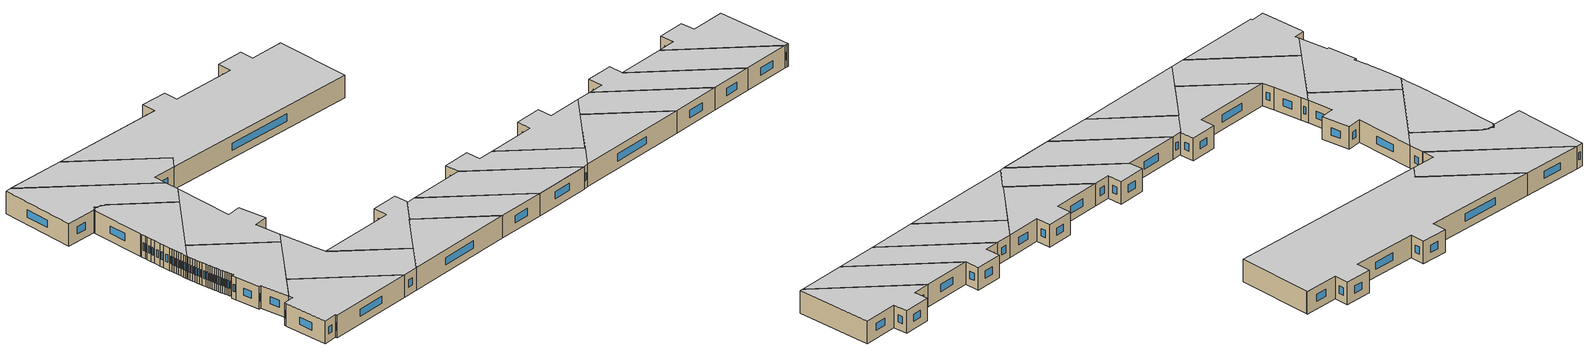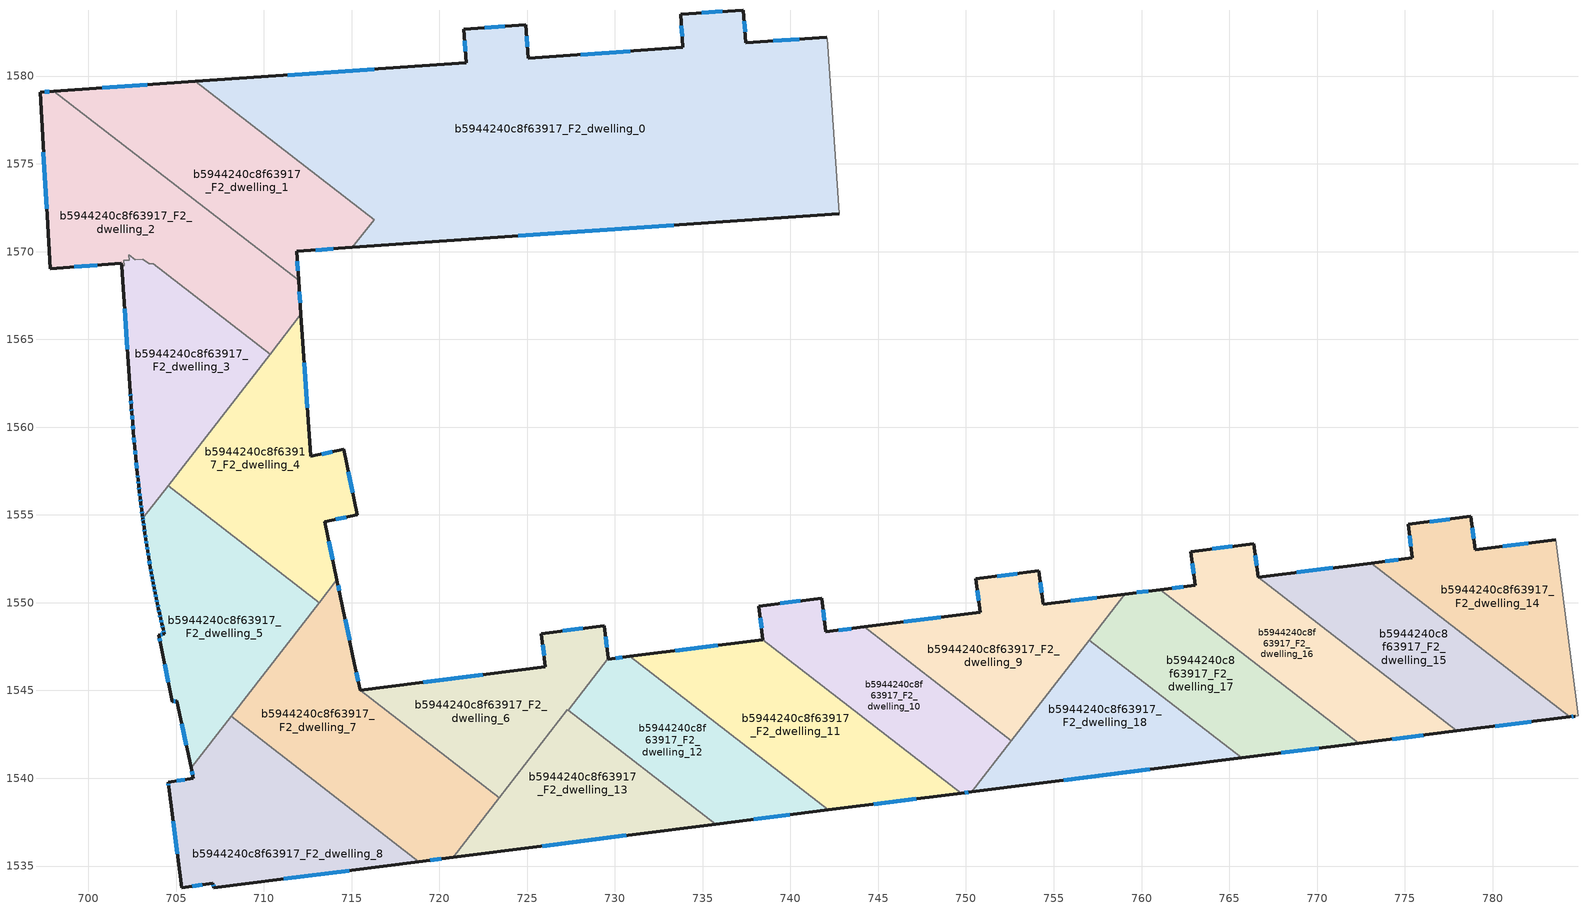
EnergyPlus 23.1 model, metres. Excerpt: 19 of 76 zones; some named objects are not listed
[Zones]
b5944240c8f63917_F2_dwelling_0
 floor to b5944240c8f63917_F1_dwelling_0 (EU_floor_Construction): 742.08,1582.21 742.08,1582.16 742.79,1572.16 715.05,1570.24 716.28,1571.83 706.11,1579.7 721.52,1580.76 721.39,1582.67 724.93,1582.92 725.07,1581.01 733.88,1581.63 733.74,1583.52 737.32,1583.76 737.46,1581.89 z6
 wall outside (EU_wall_Construction): 742.08,1582.21 737.46,1581.89 737.32,1583.76 733.74,1583.52 733.88,1581.63 725.07,1581.01 724.93,1582.92 721.39,1582.67 721.52,1580.76 706.11,1579.7 / 715.05,1570.24 742.79,1572.16 z6:9
 wall adiabatic (EU_wall_Construction): 742.79,1572.16 742.08,1582.16 742.08,1582.21 z6:9
 wall to b5944240c8f63917_F2_dwelling_1 (EU_wall_Construction): 706.11,1579.7 716.28,1571.83 715.05,1570.24 z6:9
 window (EU_Window_Construction): 730.88,1581.42 728.06,1581.22 / 733.79,1582.88 733.83,1582.28 / 736.1,1583.68 734.96,1583.61 / 737.41,1582.53 737.37,1583.13 / 740.51,1582.1 739.03,1582 / 724.49,1570.89 733.35,1571.5 / 716.28,1580.4 711.35,1580.06 / 721.43,1582.02 721.48,1581.41 / 723.72,1582.83 722.59,1582.76 / 725.02,1581.66 724.98,1582.27 z7.02:7.98
 ceiling to b5944240c8f63917_F3_dwelling_0 (EU_floor_Construction): 742.79,1572.16 742.08,1582.16 742.08,1582.21 737.46,1581.89 737.32,1583.76 733.74,1583.52 733.88,1581.63 725.07,1581.01 724.93,1582.92 721.39,1582.67 721.52,1580.76 706.11,1579.7 716.28,1571.83 715.05,1570.24 z9
b5944240c8f63917_F2_dwelling_1
 floor to b5944240c8f63917_F1_dwelling_1 (EU_floor_Construction): 716.28,1571.83 715.05,1570.24 711.86,1570.02 711.98,1568.36 698.04,1579.14 706.11,1579.7 z6
 wall outside (EU_wall_Construction): 711.98,1568.36 711.86,1570.02 715.05,1570.24 / 706.11,1579.7 698.04,1579.14 z6:9
 wall to b5944240c8f63917_F2_dwelling_2 (EU_wall_Construction): 698.04,1579.14 711.98,1568.36 z6:9
 window (EU_Window_Construction): 712.95,1570.09 713.97,1570.16 / 711.94,1568.92 711.9,1569.45 / 703.36,1579.51 700.78,1579.33 z7.02:7.98
 ceiling to b5944240c8f63917_F3_dwelling_1 (EU_floor_Construction): 715.05,1570.24 716.28,1571.83 706.11,1579.7 698.04,1579.14 711.98,1568.36 711.86,1570.02 z9
b5944240c8f63917_F2_dwelling_10
 floor to b5944240c8f63917_F1_dwelling_10 (EU_floor_Construction): 752.59,1542.14 750.33,1539.23 749.74,1539.15 738.44,1547.89 738.19,1549.81 741.78,1550.26 742.02,1548.35 744.21,1548.62 z6
 wall outside (EU_wall_Construction): 744.21,1548.62 742.02,1548.35 741.78,1550.26 738.19,1549.81 738.44,1547.89 / 749.74,1539.15 750.33,1539.23 z6:9
 wall to b5944240c8f63917_F2_dwelling_9 (EU_wall_Construction): 752.59,1542.14 744.21,1548.62 z6:9
 wall to b5944240c8f63917_F2_dwelling_11 (EU_wall_Construction): 738.44,1547.89 749.74,1539.15 z6:9
 wall to b5944240c8f63917_F2_dwelling_18 (EU_wall_Construction): 750.33,1539.23 752.59,1542.14 z6:9
 window (EU_Window_Construction): 743.46,1548.53 742.76,1548.44 / 749.94,1539.18 750.13,1539.2 / 738.28,1549.16 738.35,1548.54 / 740.56,1550.11 739.41,1549.96 / 741.94,1549 741.86,1549.61 z7.02:7.98
 ceiling to b5944240c8f63917_F3_dwelling_10 (EU_floor_Construction): 750.33,1539.23 752.59,1542.14 744.21,1548.62 742.02,1548.35 741.78,1550.26 738.19,1549.81 738.44,1547.89 749.74,1539.15 z9
b5944240c8f63917_F2_dwelling_11
 floor to b5944240c8f63917_F1_dwelling_11 (EU_floor_Construction): 749.74,1539.15 742.15,1538.19 730.84,1546.94 738.44,1547.89 z6
 wall outside (EU_wall_Construction): 738.44,1547.89 730.84,1546.94 / 742.15,1538.19 749.74,1539.15 z6:9
 wall to b5944240c8f63917_F2_dwelling_12 (EU_wall_Construction): 730.84,1546.94 742.15,1538.19 z6:9
 window (EU_Window_Construction): 735.85,1547.57 733.42,1547.27 / 744.73,1538.52 747.16,1538.83 z7.02:7.98
 ceiling to b5944240c8f63917_F3_dwelling_11 (EU_floor_Construction): 749.74,1539.15 738.44,1547.89 730.84,1546.94 742.15,1538.19 z9
b5944240c8f63917_F2_dwelling_12
 floor to b5944240c8f63917_F1_dwelling_12 (EU_floor_Construction): 742.15,1538.19 735.73,1537.38 727.33,1543.88 729.62,1546.84 729.63,1546.79 730.84,1546.94 z6
 wall outside (EU_wall_Construction): 730.84,1546.94 729.63,1546.79 729.62,1546.84 / 735.73,1537.38 742.15,1538.19 z6:9
 wall to b5944240c8f63917_F2_dwelling_6 (EU_wall_Construction): 729.62,1546.84 727.33,1543.88 z6:9
 wall to b5944240c8f63917_F2_dwelling_13 (EU_wall_Construction): 727.33,1543.88 735.73,1537.38 z6:9
 window (EU_Window_Construction): 730.43,1546.89 730.04,1546.84 / 737.92,1537.66 739.97,1537.92 z7.02:7.98
 ceiling to b5944240c8f63917_F3_dwelling_12 (EU_floor_Construction): 742.15,1538.19 730.84,1546.94 729.63,1546.79 729.62,1546.84 727.33,1543.88 735.73,1537.38 z9
b5944240c8f63917_F2_dwelling_13
 floor to b5944240c8f63917_F1_dwelling_13 (EU_floor_Construction): 735.73,1537.38 720.78,1535.49 727.29,1543.91 z6
 wall outside (EU_wall_Construction): 720.78,1535.49 735.73,1537.38 z6:9
 wall to b5944240c8f63917_F2_dwelling_6 (EU_wall_Construction): 727.33,1543.88 727.29,1543.91 723.41,1538.89 z6:9
 wall to b5944240c8f63917_F2_dwelling_7 (EU_wall_Construction): 723.41,1538.89 720.78,1535.49 z6:9
 window (EU_Window_Construction): 725.87,1536.14 730.65,1536.74 z7.02:7.98
 ceiling to b5944240c8f63917_F3_dwelling_13 (EU_floor_Construction): 735.73,1537.38 727.29,1543.91 720.78,1535.49 z9
b5944240c8f63917_F2_dwelling_14
 floor to b5944240c8f63917_F1_dwelling_14 (EU_floor_Construction): 783.6,1553.59 784.86,1543.56 784.7,1543.54 784.4,1543.5 773.08,1552.26 775.43,1552.56 775.19,1554.47 778.77,1554.91 779.01,1553.01 z6
 wall outside (EU_wall_Construction): 783.6,1553.59 779.01,1553.01 778.77,1554.91 775.19,1554.47 775.43,1552.56 773.08,1552.26 / 784.4,1543.5 784.7,1543.54 z6:9
 wall adiabatic (EU_wall_Construction): 784.7,1543.54 784.86,1543.56 783.6,1553.59 z6:9
 wall to b5944240c8f63917_F2_dwelling_15 (EU_wall_Construction): 773.08,1552.26 784.4,1543.5 z6:9
 window (EU_Window_Construction): 778.93,1553.66 778.85,1554.27 / 782.04,1553.39 780.57,1553.21 / 784.5,1543.51 784.6,1543.53 / 774.63,1552.46 773.88,1552.36 / 775.27,1553.82 775.35,1553.21 / 777.55,1554.76 776.41,1554.62 z7.02:7.98
 ceiling to b5944240c8f63917_F3_dwelling_14 (EU_floor_Construction): 784.86,1543.56 783.6,1553.59 779.01,1553.01 778.77,1554.91 775.19,1554.47 775.43,1552.56 773.08,1552.26 784.4,1543.5 784.7,1543.54 z9
b5944240c8f63917_F2_dwelling_15
 floor to b5944240c8f63917_F1_dwelling_15 (EU_floor_Construction): 784.4,1543.5 777.96,1542.7 766.64,1551.45 773.08,1552.26 z6
 wall outside (EU_wall_Construction): 773.08,1552.26 766.64,1551.45 / 777.96,1542.7 784.4,1543.5 z6:9
 wall to b5944240c8f63917_F2_dwelling_16 (EU_wall_Construction): 766.64,1551.45 777.96,1542.7 z6:9
 window (EU_Window_Construction): 770.89,1551.99 768.83,1551.73 / 780.15,1542.97 782.21,1543.23 z7.02:7.98
 ceiling to b5944240c8f63917_F3_dwelling_15 (EU_floor_Construction): 784.4,1543.5 773.08,1552.26 766.64,1551.45 777.96,1542.7 z9
b5944240c8f63917_F2_dwelling_16
 floor to b5944240c8f63917_F1_dwelling_16 (EU_floor_Construction): 777.96,1542.7 772.38,1542 761.06,1550.75 763.06,1551 762.82,1552.91 766.4,1553.36 766.64,1551.45 z6
 wall outside (EU_wall_Construction): 766.64,1551.45 766.4,1553.36 762.82,1552.91 763.06,1551 761.06,1550.75 / 772.38,1542 777.96,1542.7 z6:9
 wall to b5944240c8f63917_F2_dwelling_17 (EU_wall_Construction): 761.06,1550.75 772.38,1542 z6:9
 window (EU_Window_Construction): 762.9,1552.26 762.98,1551.65 / 765.18,1553.21 764.03,1553.06 / 766.56,1552.1 766.48,1552.71 / 774.28,1542.24 776.06,1542.46 / 762.38,1550.92 761.74,1550.84 z7.02:7.98
 ceiling to b5944240c8f63917_F3_dwelling_16 (EU_floor_Construction): 777.96,1542.7 766.64,1551.45 766.4,1553.36 762.82,1552.91 763.06,1551 761.06,1550.75 772.38,1542 z9
b5944240c8f63917_F2_dwelling_17
 floor to b5944240c8f63917_F1_dwelling_17 (EU_floor_Construction): 772.38,1542 765.7,1541.16 757.02,1547.88 759.05,1550.5 761.06,1550.75 z6
 wall outside (EU_wall_Construction): 765.7,1541.16 772.38,1542 / 761.06,1550.75 759.05,1550.5 z6:9
 wall to b5944240c8f63917_F2_dwelling_18 (EU_wall_Construction): 757.02,1547.88 765.7,1541.16 z6:9
 wall to b5944240c8f63917_F2_dwelling_9 (EU_wall_Construction): 759.05,1550.5 757.02,1547.88 z6:9
 window (EU_Window_Construction): 767.97,1541.45 770.1,1541.71 / 760.38,1550.66 759.73,1550.58 z7.02:7.98
 ceiling to b5944240c8f63917_F3_dwelling_17 (EU_floor_Construction): 772.38,1542 761.06,1550.75 759.05,1550.5 757.02,1547.88 765.7,1541.16 z9
b5944240c8f63917_F2_dwelling_18
 floor to b5944240c8f63917_F1_dwelling_18 (EU_floor_Construction): 765.7,1541.16 750.33,1539.23 757.02,1547.88 z6
 wall outside (EU_wall_Construction): 750.33,1539.23 765.7,1541.16 z6:9
 wall to b5944240c8f63917_F2_dwelling_9 (EU_wall_Construction): 757.02,1547.87 752.59,1542.14 z6:9
 window (EU_Window_Construction): 755.56,1539.89 760.47,1540.5 z7.02:7.98
 ceiling to b5944240c8f63917_F3_dwelling_18 (EU_floor_Construction): 765.7,1541.16 757.02,1547.88 750.33,1539.23 z9
b5944240c8f63917_F2_dwelling_2
 floor to b5944240c8f63917_F1_dwelling_2 (EU_floor_Construction): 711.98,1568.36 712.11,1566.44 710.35,1564.17 703.69,1569.32 703.47,1569.3 703.11,1569.58 702.67,1569.54 702.31,1569.82 702.33,1569.52 702.03,1569.5 702.05,1569.2 701.9,1569.18 701.89,1569.33 697.83,1569.03 697.25,1579.08 698.04,1579.14 z6
 wall outside (EU_wall_Construction): 698.04,1579.14 697.25,1579.08 697.83,1569.03 701.89,1569.33 701.9,1569.18 / 712.11,1566.44 711.98,1568.36 z6:9
 wall to b5944240c8f63917_F2_dwelling_3 (EU_wall_Construction): 701.9,1569.18 702.05,1569.2 702.03,1569.5 702.33,1569.52 702.31,1569.82 702.67,1569.54 703.11,1569.58 703.47,1569.3 703.69,1569.32 710.35,1564.17 z6:9
 wall to b5944240c8f63917_F2_dwelling_4 (EU_wall_Construction): 710.35,1564.17 712.11,1566.44 z6:9
 window (EU_Window_Construction): 699.21,1569.13 700.51,1569.23 / 697.45,1575.66 697.63,1572.45 / 697.77,1579.12 697.52,1579.1 / 712.07,1567.09 712.02,1567.7 z7.02:7.98
 ceiling to b5944240c8f63917_F3_dwelling_2 (EU_floor_Construction): 710.35,1564.17 712.11,1566.44 711.98,1568.36 698.04,1579.14 697.25,1579.08 697.83,1569.03 701.89,1569.33 701.9,1569.18 702.05,1569.2 702.03,1569.5 702.33,1569.52 702.31,1569.82 702.67,1569.54 703.11,1569.58 703.47,1569.3 703.69,1569.32 z9
b5944240c8f63917_F2_dwelling_3
 floor to b5944240c8f63917_F1_dwelling_3 (EU_floor_Construction): 710.35,1564.17 703.11,1554.8 703.08,1554.97 703.04,1555.31 703,1555.65 702.95,1555.99 702.91,1556.33 702.87,1556.67 702.83,1557.02 702.8,1557.36 702.7,1558.27 702.65,1558.84 702.57,1559.7 702.52,1560.27 702.47,1560.84 702.45,1561.13 702.41,1561.7 702.4,1561.99 701.9,1569.18 702.05,1569.2 702.03,1569.5 702.33,1569.52 702.31,1569.82 702.67,1569.54 703.11,1569.58 703.47,1569.3 703.69,1569.32 z6
 wall outside (EU_wall_Construction): 701.9,1569.18 702.4,1561.99 702.41,1561.7 702.45,1561.13 702.47,1560.84 702.52,1560.27 702.57,1559.7 702.65,1558.84 702.7,1558.27 702.8,1557.36 702.83,1557.02 702.87,1556.67 702.91,1556.33 702.95,1555.99 703,1555.65 703.04,1555.31 703.08,1554.97 703.11,1554.8 z6:9
 wall to b5944240c8f63917_F2_dwelling_5 (EU_wall_Construction): 703.11,1554.8 704.54,1556.65 z6:9
 wall to b5944240c8f63917_F2_dwelling_4 (EU_wall_Construction): 704.54,1556.65 710.35,1564.17 z6:9
 window (EU_Window_Construction): 702.49,1560.65 702.51,1560.46 / 702.46,1561.03 702.47,1560.94 / 702.43,1561.5 702.44,1561.32 / 702.4,1561.89 702.41,1561.8 / 702.07,1566.74 702.23,1564.43 / 703.09,1554.91 703.1,1554.86 / 703.06,1555.19 703.07,1555.08 / 703.01,1555.53 703.03,1555.43 / 702.97,1555.87 702.98,1555.77 / 702.93,1556.22 702.94,1556.11 / 702.89,1556.56 702.9,1556.45 / 702.85,1556.9 702.86,1556.79 / 702.81,1557.24 702.82,1557.13 / 702.73,1557.96 702.76,1557.67 / 702.67,1558.65 702.68,1558.47 / 702.6,1559.41 702.62,1559.13 / 702.54,1560.08 702.55,1559.89 z7.02:7.98
 ceiling to b5944240c8f63917_F3_dwelling_3 (EU_floor_Construction): 703.11,1554.8 710.35,1564.17 703.69,1569.32 703.47,1569.3 703.11,1569.58 702.67,1569.54 702.31,1569.82 702.33,1569.52 702.03,1569.5 702.05,1569.2 701.9,1569.18 702.4,1561.99 702.41,1561.7 702.45,1561.13 702.47,1560.84 702.52,1560.27 702.57,1559.7 702.65,1558.84 702.7,1558.27 702.8,1557.36 702.83,1557.02 702.87,1556.67 702.91,1556.33 702.95,1555.99 703,1555.65 703.04,1555.31 703.08,1554.97 z9
b5944240c8f63917_F2_dwelling_4
 floor to b5944240c8f63917_F1_dwelling_4 (EU_floor_Construction): 712.11,1566.44 712.67,1558.33 714.55,1558.74 715.34,1555.01 713.46,1554.61 714.16,1551.32 713.14,1550 704.54,1556.65 z6
 wall outside (EU_wall_Construction): 714.16,1551.32 713.46,1554.61 715.34,1555.01 714.55,1558.74 712.67,1558.33 712.11,1566.44 z6:9
 wall to b5944240c8f63917_F2_dwelling_5 (EU_wall_Construction): 704.54,1556.65 713.14,1550 z6:9
 wall to b5944240c8f63917_F2_dwelling_7 (EU_wall_Construction): 713.14,1550 714.16,1551.32 z6:9
 window (EU_Window_Construction): 715.07,1556.28 714.82,1557.47 / 714.1,1554.75 714.7,1554.87 / 713.92,1552.44 713.7,1553.49 / 712.48,1561.09 712.3,1563.68 / 713.91,1558.6 713.31,1558.47 z7.02:7.98
 ceiling to b5944240c8f63917_F3_dwelling_4 (EU_floor_Construction): 714.16,1551.32 713.46,1554.61 715.34,1555.01 714.55,1558.74 712.67,1558.33 712.11,1566.44 704.54,1556.65 713.14,1550 z9
b5944240c8f63917_F2_dwelling_5
 floor to b5944240c8f63917_F1_dwelling_5 (EU_floor_Construction): 713.14,1550 705.86,1540.59 705.05,1544.41 704.78,1544.36 704.13,1547.61 704.02,1548.16 704.32,1548.22 704.26,1548.51 704.19,1548.8 704.12,1549.09 704.06,1549.38 704,1549.67 703.93,1549.96 703.87,1550.25 703.81,1550.54 703.76,1550.83 703.7,1551.12 703.64,1551.41 703.59,1551.71 703.54,1552 703.44,1552.58 703.39,1552.92 703.33,1553.26 703.28,1553.61 703.23,1553.95 703.18,1554.29 703.13,1554.63 703.11,1554.8 704.54,1556.65 z6
 wall outside (EU_wall_Construction): 703.11,1554.8 703.13,1554.63 703.18,1554.29 703.23,1553.95 703.28,1553.61 703.33,1553.26 703.39,1552.92 703.44,1552.58 703.54,1552 703.59,1551.71 703.64,1551.41 703.7,1551.12 703.76,1550.83 703.81,1550.54 703.87,1550.25 703.93,1549.96 704,1549.67 704.06,1549.38 704.12,1549.09 704.19,1548.8 704.26,1548.51 704.32,1548.22 704.02,1548.16 704.13,1547.61 704.78,1544.36 705.05,1544.41 705.86,1540.59 z6:9
 wall to b5944240c8f63917_F2_dwelling_8 (EU_wall_Construction): 705.86,1540.59 708.13,1543.52 z6:9
 wall to b5944240c8f63917_F2_dwelling_7 (EU_wall_Construction): 708.13,1543.52 713.14,1550 z6:9
 window (EU_Window_Construction): 704.28,1548.41 704.3,1548.32 / 704.21,1548.7 704.23,1548.61 / 704.15,1548.99 704.17,1548.9 / 704.08,1549.28 704.1,1549.19 / 704.02,1549.57 704.04,1549.48 / 703.96,1549.86 703.97,1549.77 / 703.89,1550.15 703.91,1550.06 / 703.83,1550.44 703.85,1550.35 / 703.78,1550.73 703.79,1550.64 / 703.72,1551.02 703.74,1550.93 / 703.66,1551.31 703.68,1551.22 / 703.61,1551.61 703.63,1551.51 / 703.56,1551.9 703.57,1551.81 / 703.47,1552.38 703.5,1552.2 / 703.4,1552.81 703.42,1552.7 / 703.35,1553.15 703.37,1553.04 / 703.3,1553.49 703.31,1553.38 / 703.25,1553.83 703.26,1553.72 / 703.2,1554.17 703.21,1554.06 / 703.15,1554.51 703.16,1554.4 / 703.12,1554.74 703.12,1554.69 / 705.33,1543.11 705.59,1541.89 / 704.87,1544.38 704.96,1544.39 / 704.35,1546.5 704.56,1545.46 / 704.05,1547.97 704.09,1547.79 / 704.22,1548.2 704.12,1548.18 z7.02:7.98
 ceiling to b5944240c8f63917_F3_dwelling_5 (EU_floor_Construction): 705.86,1540.59 713.14,1550 704.54,1556.65 703.11,1554.8 703.13,1554.63 703.18,1554.29 703.23,1553.95 703.28,1553.61 703.33,1553.26 703.39,1552.92 703.44,1552.58 703.54,1552 703.59,1551.71 703.64,1551.41 703.7,1551.12 703.76,1550.83 703.81,1550.54 703.87,1550.25 703.93,1549.96 704,1549.67 704.06,1549.38 704.12,1549.09 704.19,1548.8 704.26,1548.51 704.32,1548.22 704.02,1548.16 704.13,1547.61 704.78,1544.36 705.05,1544.41 z9
b5944240c8f63917_F2_dwelling_6
 floor to b5944240c8f63917_F1_dwelling_6 (EU_floor_Construction): 729.38,1548.7 729.62,1546.84 727.33,1543.88 727.29,1543.91 723.41,1538.89 715.5,1545 726.05,1546.34 725.8,1548.24 z6
 wall outside (EU_wall_Construction): 729.62,1546.84 729.38,1548.7 725.8,1548.24 726.05,1546.34 715.5,1545 z6:9
 wall to b5944240c8f63917_F2_dwelling_7 (EU_wall_Construction): 715.5,1545 723.41,1538.89 z6:9
 window (EU_Window_Construction): 722.46,1545.88 719.09,1545.46 / 725.88,1547.6 725.96,1546.99 / 728.17,1548.54 727.02,1548.4 / 729.54,1547.47 729.46,1548.06 z7.02:7.98
 ceiling to b5944240c8f63917_F3_dwelling_6 (EU_floor_Construction): 727.33,1543.88 729.62,1546.84 729.38,1548.7 725.8,1548.24 726.05,1546.34 715.5,1545 723.41,1538.89 727.29,1543.91 z9
b5944240c8f63917_F2_dwelling_7
 floor to b5944240c8f63917_F1_dwelling_7 (EU_floor_Construction): 714.37,1550.35 715.16,1546.56 715.5,1545 723.41,1538.89 720.78,1535.49 718.83,1535.25 708.13,1543.52 714.16,1551.32 z6
 wall outside (EU_wall_Construction): 718.83,1535.25 720.78,1535.49 / 715.5,1545 715.16,1546.56 714.37,1550.35 714.16,1551.32 z6:9
 wall to b5944240c8f63917_F2_dwelling_8 (EU_wall_Construction): 708.13,1543.52 718.83,1535.25 z6:9
 window (EU_Window_Construction): 719.49,1535.33 720.12,1535.41 / 714.3,1550.68 714.23,1550.99 / 714.89,1547.85 714.64,1549.06 / 715.39,1545.53 715.28,1546.03 z7.02:7.98
 ceiling to b5944240c8f63917_F3_dwelling_7 (EU_floor_Construction): 720.78,1535.49 723.41,1538.89 715.5,1545 715.16,1546.56 714.37,1550.35 714.16,1551.32 708.13,1543.52 718.83,1535.25 z9
b5944240c8f63917_F2_dwelling_8
 floor to b5944240c8f63917_F1_dwelling_8 (EU_floor_Construction): 718.83,1535.25 707.16,1533.77 707.1,1534.01 705.33,1533.75 704.57,1539.52 704.54,1539.77 705.99,1540 705.86,1540.59 708.13,1543.52 z6
 wall outside (EU_wall_Construction): 705.86,1540.59 705.99,1540 704.54,1539.77 704.57,1539.52 705.33,1533.75 707.1,1534.01 707.16,1533.77 718.83,1535.25 z6:9
 window (EU_Window_Construction): 711.13,1534.27 714.86,1534.74 / 707.12,1533.93 707.14,1533.85 / 705.93,1533.84 706.5,1533.92 / 704.83,1537.56 705.07,1535.71 / 704.55,1539.69 704.56,1539.61 / 705.5,1539.92 705.03,1539.85 / 705.91,1540.39 705.95,1540.2 z7.02:7.98
 ceiling to b5944240c8f63917_F3_dwelling_8 (EU_floor_Construction): 718.83,1535.25 708.13,1543.52 705.86,1540.59 705.99,1540 704.54,1539.77 704.57,1539.52 705.33,1533.75 707.1,1534.01 707.16,1533.77 z9
b5944240c8f63917_F2_dwelling_9
 floor to b5944240c8f63917_F1_dwelling_9 (EU_floor_Construction): 759.05,1550.5 752.59,1542.14 744.21,1548.62 750.81,1549.46 750.56,1551.36 754.15,1551.82 754.39,1549.91 z6
 wall outside (EU_wall_Construction): 759.05,1550.5 754.39,1549.91 754.15,1551.82 750.56,1551.36 750.81,1549.46 744.21,1548.62 z6:9
 window (EU_Window_Construction): 754.31,1550.56 754.23,1551.17 / 757.46,1550.3 755.97,1550.11 / 748.56,1549.17 746.45,1548.91 / 750.65,1550.72 750.72,1550.11 / 752.93,1551.66 751.78,1551.52 z7.02:7.98
 ceiling to b5944240c8f63917_F3_dwelling_9 (EU_floor_Construction): 752.59,1542.14 759.05,1550.5 754.39,1549.91 754.15,1551.82 750.56,1551.36 750.81,1549.46 744.21,1548.62 z9
[Building]
EU S2 Campaign: North Axis=0; Terrain=City; Solar Distribution=FullExterior
[Site:Location]
Vienna: Latitude=48; Longitude=16.5; Time Zone=1; Elevation=183
[SizingPeriod:WeatherFileDays]
AnnualSizingPeriod: Begin Month=1; Begin Day of Month=1; End Month=12; End Day of Month=31; Day of Week for Start Day=Monday; Use Weather File Daylight Saving Period=No; Use Weather File Rain and Snow Indicators=No
[MATERIAL]
EU_InternalMass_Material: Roughness=MediumRough; Thickness=0.1; Conductivity=1; Density=1800; Specific Heat=900; Thermal Absorptance=0.9; Solar Absorptance=0.7; Visible Absorptance=0.7
[MATERIAL:NOMASS] Roughness=MediumRough; Thermal Absorptance=0.9; Solar Absorptance=0.7; Visible Absorptance=0.7
Name | Thermal Resistance
EU_wall_NoMass | 0.942466
EU_floor_NoMass | 0.66527
[WINDOWMATERIAL:SIMPLEGLAZINGSYSTEM]
EU_Window_SimpleGlazing: UFactor=2.03367; Solar Heat Gain Coefficient=0.65; Visible Transmittance=0.65
[CONSTRUCTION]
EU_wall_Construction: EU_wall_NoMass
EU_floor_Construction: EU_floor_NoMass
EU_Window_Construction: EU_Window_SimpleGlazing
EU_InternalMass_Construction: EU_InternalMass_Material
[ZONE] Type=1; Multiplier=1; Ceiling Height=autocalculate; Floor Area=autocalculate; Part of Total Floor Area=Yes
Name | Volume
b5944240c8f63917_F2_dwelling_0 | 965.958
b5944240c8f63917_F2_dwelling_1 | 241.723
b5944240c8f63917_F2_dwelling_10 | 176.566
b5944240c8f63917_F2_dwelling_11 | 231.53
b5944240c8f63917_F2_dwelling_12 | 175.72
b5944240c8f63917_F2_dwelling_13 | 170.394
b5944240c8f63917_F2_dwelling_14 | 188.705
b5944240c8f63917_F2_dwelling_15 | 196.551
b5944240c8f63917_F2_dwelling_16 | 191.239
b5944240c8f63917_F2_dwelling_17 | 187.114
b5944240c8f63917_F2_dwelling_18 | 179.939
b5944240c8f63917_F2_dwelling_2 | 272.806
b5944240c8f63917_F2_dwelling_3 | 193.054
b5944240c8f63917_F2_dwelling_4 | 238.614
b5944240c8f63917_F2_dwelling_5 | 238.646
b5944240c8f63917_F2_dwelling_6 | 170.859
b5944240c8f63917_F2_dwelling_7 | 282.108
b5944240c8f63917_F2_dwelling_8 | 227.124
b5944240c8f63917_F2_dwelling_9 | 188.684
[INTERNALMASS] Construction=EU_InternalMass_Construction
Name | Zone or ZoneList | Surface Area
b5944240c8f63917_F2_dwelling_0_EU_InternalMass | b5944240c8f63917_F2_dwelling_0 | 321.987
b5944240c8f63917_F2_dwelling_1_EU_InternalMass | b5944240c8f63917_F2_dwelling_1 | 80.5741
b5944240c8f63917_F2_dwelling_2_EU_InternalMass | b5944240c8f63917_F2_dwelling_2 | 90.9335
b5944240c8f63917_F2_dwelling_3_EU_InternalMass | b5944240c8f63917_F2_dwelling_3 | 64.3527
b5944240c8f63917_F2_dwelling_4_EU_InternalMass | b5944240c8f63917_F2_dwelling_4 | 79.5384
b5944240c8f63917_F2_dwelling_5_EU_InternalMass | b5944240c8f63917_F2_dwelling_5 | 79.5485
b5944240c8f63917_F2_dwelling_6_EU_InternalMass | b5944240c8f63917_F2_dwelling_6 | 56.9518
b5944240c8f63917_F2_dwelling_7_EU_InternalMass | b5944240c8f63917_F2_dwelling_7 | 94.0335
b5944240c8f63917_F2_dwelling_8_EU_InternalMass | b5944240c8f63917_F2_dwelling_8 | 75.7083
b5944240c8f63917_F2_dwelling_9_EU_InternalMass | b5944240c8f63917_F2_dwelling_9 | 62.8947
b5944240c8f63917_F2_dwelling_10_EU_InternalMass | b5944240c8f63917_F2_dwelling_10 | 58.8549
b5944240c8f63917_F2_dwelling_11_EU_InternalMass | b5944240c8f63917_F2_dwelling_11 | 77.1766
b5944240c8f63917_F2_dwelling_12_EU_InternalMass | b5944240c8f63917_F2_dwelling_12 | 58.5779
b5944240c8f63917_F2_dwelling_13_EU_InternalMass | b5944240c8f63917_F2_dwelling_13 | 56.7983
b5944240c8f63917_F2_dwelling_14_EU_InternalMass | b5944240c8f63917_F2_dwelling_14 | 62.9013
b5944240c8f63917_F2_dwelling_15_EU_InternalMass | b5944240c8f63917_F2_dwelling_15 | 65.5168
b5944240c8f63917_F2_dwelling_16_EU_InternalMass | b5944240c8f63917_F2_dwelling_16 | 63.7499
b5944240c8f63917_F2_dwelling_17_EU_InternalMass | b5944240c8f63917_F2_dwelling_17 | 62.3666
b5944240c8f63917_F2_dwelling_18_EU_InternalMass | b5944240c8f63917_F2_dwelling_18 | 59.946
[OTHEREQUIPMENT] Fuel Type=Electricity; Design Level Calculation Method=Watts/Area; Power per Zone Floor Area=1; Fraction Latent=0; Fraction Radiant=0; Fraction Lost=0; Carbon Dioxide Generation Rate=0; EndUse Subcategory=EU_Step8_InternalGains
Name | Zone or ZoneList or Space or SpaceList | Schedule
EU_Step8_InternalGain_b5944240c8f63917_F2_dwelling_0_f000 | b5944240c8f63917_F2_dwelling_0 | EU_Step8_GainSchedule_b5944240c8f63917_F2_dwelling_0_f000
EU_Step8_InternalGain_b5944240c8f63917_F2_dwelling_1_f000 | b5944240c8f63917_F2_dwelling_1 | EU_Step8_GainSchedule_b5944240c8f63917_F2_dwelling_1_f000
EU_Step8_InternalGain_b5944240c8f63917_F2_dwelling_2_f000 | b5944240c8f63917_F2_dwelling_2 | EU_Step8_GainSchedule_b5944240c8f63917_F2_dwelling_2_f000
EU_Step8_InternalGain_b5944240c8f63917_F2_dwelling_3_f000 | b5944240c8f63917_F2_dwelling_3 | EU_Step8_GainSchedule_b5944240c8f63917_F2_dwelling_3_f000
EU_Step8_InternalGain_b5944240c8f63917_F2_dwelling_4_f000 | b5944240c8f63917_F2_dwelling_4 | EU_Step8_GainSchedule_b5944240c8f63917_F2_dwelling_4_f000
EU_Step8_InternalGain_b5944240c8f63917_F2_dwelling_5_f000 | b5944240c8f63917_F2_dwelling_5 | EU_Step8_GainSchedule_b5944240c8f63917_F2_dwelling_5_f000
EU_Step8_InternalGain_b5944240c8f63917_F2_dwelling_6_f000 | b5944240c8f63917_F2_dwelling_6 | EU_Step8_GainSchedule_b5944240c8f63917_F2_dwelling_6_f000
EU_Step8_InternalGain_b5944240c8f63917_F2_dwelling_7_f000 | b5944240c8f63917_F2_dwelling_7 | EU_Step8_GainSchedule_b5944240c8f63917_F2_dwelling_7_f000
EU_Step8_InternalGain_b5944240c8f63917_F2_dwelling_8_f000 | b5944240c8f63917_F2_dwelling_8 | EU_Step8_GainSchedule_b5944240c8f63917_F2_dwelling_8_f000
EU_Step8_InternalGain_b5944240c8f63917_F2_dwelling_9_f000 | b5944240c8f63917_F2_dwelling_9 | EU_Step8_GainSchedule_b5944240c8f63917_F2_dwelling_9_f000
EU_Step8_InternalGain_b5944240c8f63917_F2_dwelling_10_f000 | b5944240c8f63917_F2_dwelling_10 | EU_Step8_GainSchedule_b5944240c8f63917_F2_dwelling_10_f000
EU_Step8_InternalGain_b5944240c8f63917_F2_dwelling_11_f000 | b5944240c8f63917_F2_dwelling_11 | EU_Step8_GainSchedule_b5944240c8f63917_F2_dwelling_11_f000
EU_Step8_InternalGain_b5944240c8f63917_F2_dwelling_12_f000 | b5944240c8f63917_F2_dwelling_12 | EU_Step8_GainSchedule_b5944240c8f63917_F2_dwelling_12_f000
EU_Step8_InternalGain_b5944240c8f63917_F2_dwelling_13_f000 | b5944240c8f63917_F2_dwelling_13 | EU_Step8_GainSchedule_b5944240c8f63917_F2_dwelling_13_f000
EU_Step8_InternalGain_b5944240c8f63917_F2_dwelling_14_f000 | b5944240c8f63917_F2_dwelling_14 | EU_Step8_GainSchedule_b5944240c8f63917_F2_dwelling_14_f000
EU_Step8_InternalGain_b5944240c8f63917_F2_dwelling_15_f000 | b5944240c8f63917_F2_dwelling_15 | EU_Step8_GainSchedule_b5944240c8f63917_F2_dwelling_15_f000
EU_Step8_InternalGain_b5944240c8f63917_F2_dwelling_16_f000 | b5944240c8f63917_F2_dwelling_16 | EU_Step8_GainSchedule_b5944240c8f63917_F2_dwelling_16_f000
EU_Step8_InternalGain_b5944240c8f63917_F2_dwelling_17_f000 | b5944240c8f63917_F2_dwelling_17 | EU_Step8_GainSchedule_b5944240c8f63917_F2_dwelling_17_f000
EU_Step8_InternalGain_b5944240c8f63917_F2_dwelling_18_f000 | b5944240c8f63917_F2_dwelling_18 | EU_Step8_GainSchedule_b5944240c8f63917_F2_dwelling_18_f000
[ZONEVENTILATION:DESIGNFLOWRATE] Schedule=EU_AlwaysOn; Design Flow Rate Calculation Method=AirChanges/Hour; Air Changes per Hour=0.530523; Ventilation Type=Natural; Fan Pressure Rise=0; Fan Total Efficiency=1; Constant Term Coefficient=1; Temperature Term Coefficient=0; Velocity Term Coefficient=0; Velocity Squared Term Coefficient=0; Minimum Indoor Temperature=-100; Maximum Indoor Temperature=100; Delta Temperature=-100; Minimum Outdoor Temperature=-100; Maximum Outdoor Temperature=100; Maximum Wind Speed=40
Name | Zone or ZoneList or Space or SpaceList
EU_ConstantAir_b5944240c8f63917_F2_dwelling_0 | b5944240c8f63917_F2_dwelling_0
EU_ConstantAir_b5944240c8f63917_F2_dwelling_1 | b5944240c8f63917_F2_dwelling_1
EU_ConstantAir_b5944240c8f63917_F2_dwelling_2 | b5944240c8f63917_F2_dwelling_2
EU_ConstantAir_b5944240c8f63917_F2_dwelling_3 | b5944240c8f63917_F2_dwelling_3
EU_ConstantAir_b5944240c8f63917_F2_dwelling_4 | b5944240c8f63917_F2_dwelling_4
EU_ConstantAir_b5944240c8f63917_F2_dwelling_5 | b5944240c8f63917_F2_dwelling_5
EU_ConstantAir_b5944240c8f63917_F2_dwelling_6 | b5944240c8f63917_F2_dwelling_6
EU_ConstantAir_b5944240c8f63917_F2_dwelling_7 | b5944240c8f63917_F2_dwelling_7
EU_ConstantAir_b5944240c8f63917_F2_dwelling_8 | b5944240c8f63917_F2_dwelling_8
EU_ConstantAir_b5944240c8f63917_F2_dwelling_9 | b5944240c8f63917_F2_dwelling_9
EU_ConstantAir_b5944240c8f63917_F2_dwelling_10 | b5944240c8f63917_F2_dwelling_10
EU_ConstantAir_b5944240c8f63917_F2_dwelling_11 | b5944240c8f63917_F2_dwelling_11
EU_ConstantAir_b5944240c8f63917_F2_dwelling_12 | b5944240c8f63917_F2_dwelling_12
EU_ConstantAir_b5944240c8f63917_F2_dwelling_13 | b5944240c8f63917_F2_dwelling_13
EU_ConstantAir_b5944240c8f63917_F2_dwelling_14 | b5944240c8f63917_F2_dwelling_14
EU_ConstantAir_b5944240c8f63917_F2_dwelling_15 | b5944240c8f63917_F2_dwelling_15
EU_ConstantAir_b5944240c8f63917_F2_dwelling_16 | b5944240c8f63917_F2_dwelling_16
EU_ConstantAir_b5944240c8f63917_F2_dwelling_17 | b5944240c8f63917_F2_dwelling_17
EU_ConstantAir_b5944240c8f63917_F2_dwelling_18 | b5944240c8f63917_F2_dwelling_18
[HVACTEMPLATE:ZONE:IDEALLOADSAIRSYSTEM] System Availability Schedule=EU_AlwaysOn; Maximum Heating Supply Air Temperature=50; Minimum Cooling Supply Air Temperature=13; Maximum Heating Supply Air Humidity Ratio=0.0156; Minimum Cooling Supply Air Humidity Ratio=0.0077; Heating Limit=NoLimit; Cooling Limit=NoLimit; Heating Availability Schedule=EU_AlwaysOn; Cooling Availability Schedule=EU_CoolingOff; Dehumidification Control Type=ConstantSensibleHeatRatio; Cooling Sensible Heat Ratio=0.7; Dehumidification Setpoint=60; Humidification Control Type=None; Humidification Setpoint=30; Outdoor Air Method=None; Outdoor Air Flow Rate per Person=0.00944; Outdoor Air Flow Rate per Zone Floor Area=0; Outdoor Air Flow Rate per Zone=0; Demand Controlled Ventilation Type=None; Outdoor Air Economizer Type=NoEconomizer; Heat Recovery Type=None; Sensible Heat Recovery Effectiveness=0.7; Latent Heat Recovery Effectiveness=0.65
Name | Template Thermostat
b5944240c8f63917_F2_dwelling_0 | EU_HeatOnly_b5944240c8f63917_F2_dwelling_0
b5944240c8f63917_F2_dwelling_1 | EU_HeatOnly_b5944240c8f63917_F2_dwelling_1
b5944240c8f63917_F2_dwelling_2 | EU_HeatOnly_b5944240c8f63917_F2_dwelling_2
b5944240c8f63917_F2_dwelling_3 | EU_HeatOnly_b5944240c8f63917_F2_dwelling_3
b5944240c8f63917_F2_dwelling_4 | EU_HeatOnly_b5944240c8f63917_F2_dwelling_4
b5944240c8f63917_F2_dwelling_5 | EU_HeatOnly_b5944240c8f63917_F2_dwelling_5
b5944240c8f63917_F2_dwelling_6 | EU_HeatOnly_b5944240c8f63917_F2_dwelling_6
b5944240c8f63917_F2_dwelling_7 | EU_HeatOnly_b5944240c8f63917_F2_dwelling_7
b5944240c8f63917_F2_dwelling_8 | EU_HeatOnly_b5944240c8f63917_F2_dwelling_8
b5944240c8f63917_F2_dwelling_9 | EU_HeatOnly_b5944240c8f63917_F2_dwelling_9
b5944240c8f63917_F2_dwelling_10 | EU_HeatOnly_b5944240c8f63917_F2_dwelling_10
b5944240c8f63917_F2_dwelling_11 | EU_HeatOnly_b5944240c8f63917_F2_dwelling_11
b5944240c8f63917_F2_dwelling_12 | EU_HeatOnly_b5944240c8f63917_F2_dwelling_12
b5944240c8f63917_F2_dwelling_13 | EU_HeatOnly_b5944240c8f63917_F2_dwelling_13
b5944240c8f63917_F2_dwelling_14 | EU_HeatOnly_b5944240c8f63917_F2_dwelling_14
b5944240c8f63917_F2_dwelling_15 | EU_HeatOnly_b5944240c8f63917_F2_dwelling_15
b5944240c8f63917_F2_dwelling_16 | EU_HeatOnly_b5944240c8f63917_F2_dwelling_16
b5944240c8f63917_F2_dwelling_17 | EU_HeatOnly_b5944240c8f63917_F2_dwelling_17
b5944240c8f63917_F2_dwelling_18 | EU_HeatOnly_b5944240c8f63917_F2_dwelling_18
[SIZING:ZONE] Zone Cooling Design Supply Air Temperature Input Method=SupplyAirTemperature; Zone Cooling Design Supply Air Temperature=13; Zone Heating Design Supply Air Temperature Input Method=SupplyAirTemperature; Zone Heating Design Supply Air Temperature=50; Zone Cooling Design Supply Air Humidity Ratio=0.008; Zone Heating Design Supply Air Humidity Ratio=0.008; Cooling Design Air Flow Method=DesignDay; Cooling Design Air Flow Rate=0; Cooling Minimum Air Flow per Zone Floor Area=0.000762; Cooling Minimum Air Flow=0; Cooling Minimum Air Flow Fraction=0.2; Heating Design Air Flow Method=DesignDay; Heating Design Air Flow Rate=0; Heating Maximum Air Flow per Zone Floor Area=0.002032; Heating Maximum Air Flow=0.141576; Heating Maximum Air Flow Fraction=0.3; Account for Dedicated Outdoor Air System=No; Dedicated Outdoor Air System Control Strategy=NeutralSupplyAir; Dedicated Outdoor Air Low Setpoint Temperature for Design=autosize; Dedicated Outdoor Air High Setpoint Temperature for Design=autosize; Zone Load Sizing Method=Sensible Load Only No Latent Load; Zone Latent Cooling Design Supply Air Humidity Ratio Input Method=HumidityRatioDifference; Zone Cooling Design Supply Air Humidity Ratio Difference=0.005; Zone Latent Heating Design Supply Air Humidity Ratio Input Method=HumidityRatioDifference; Zone Humidification Design Supply Air Humidity Ratio Difference=0.005
b5944240c8f63917_F2_dwelling_0; b5944240c8f63917_F2_dwelling_1; b5944240c8f63917_F2_dwelling_2; b5944240c8f63917_F2_dwelling_3; b5944240c8f63917_F2_dwelling_4; b5944240c8f63917_F2_dwelling_5; b5944240c8f63917_F2_dwelling_6; b5944240c8f63917_F2_dwelling_7; b5944240c8f63917_F2_dwelling_8; b5944240c8f63917_F2_dwelling_9; b5944240c8f63917_F2_dwelling_10; b5944240c8f63917_F2_dwelling_11; b5944240c8f63917_F2_dwelling_12; b5944240c8f63917_F2_dwelling_13; b5944240c8f63917_F2_dwelling_14; b5944240c8f63917_F2_dwelling_15; b5944240c8f63917_F2_dwelling_16; b5944240c8f63917_F2_dwelling_17; b5944240c8f63917_F2_dwelling_18
[SCHEDULE:CONSTANT]
Name | Hourly Value
EU_AlwaysOn | 1
EU_CoolingOff | 0
[SCHEDULE:FILE] Column Number=1; Rows to Skip at Top=0; Number of Hours of Data=8760; Column Separator=Comma; Interpolate to Timestep=No; Minutes per Item=60; Adjust Schedule for Daylight Savings=Yes
Name | File
EU_Step8_GainSchedule_b5944240c8f63917_F2_dwelling_0_f000 | ../../schedules/b5944240c8f63917/b5944240c8f63917_F2_dwelling_0_f000_gain.csv
EU_Step8_GainSchedule_b5944240c8f63917_F2_dwelling_1_f000 | ../../schedules/b5944240c8f63917/b5944240c8f63917_F2_dwelling_1_f000_gain.csv
EU_Step8_GainSchedule_b5944240c8f63917_F2_dwelling_2_f000 | ../../schedules/b5944240c8f63917/b5944240c8f63917_F2_dwelling_2_f000_gain.csv
EU_Step8_GainSchedule_b5944240c8f63917_F2_dwelling_3_f000 | ../../schedules/b5944240c8f63917/b5944240c8f63917_F2_dwelling_3_f000_gain.csv
EU_Step8_GainSchedule_b5944240c8f63917_F2_dwelling_4_f000 | ../../schedules/b5944240c8f63917/b5944240c8f63917_F2_dwelling_4_f000_gain.csv
EU_Step8_GainSchedule_b5944240c8f63917_F2_dwelling_5_f000 | ../../schedules/b5944240c8f63917/b5944240c8f63917_F2_dwelling_5_f000_gain.csv
EU_Step8_GainSchedule_b5944240c8f63917_F2_dwelling_6_f000 | ../../schedules/b5944240c8f63917/b5944240c8f63917_F2_dwelling_6_f000_gain.csv
EU_Step8_GainSchedule_b5944240c8f63917_F2_dwelling_7_f000 | ../../schedules/b5944240c8f63917/b5944240c8f63917_F2_dwelling_7_f000_gain.csv
EU_Step8_GainSchedule_b5944240c8f63917_F2_dwelling_8_f000 | ../../schedules/b5944240c8f63917/b5944240c8f63917_F2_dwelling_8_f000_gain.csv
EU_Step8_GainSchedule_b5944240c8f63917_F2_dwelling_9_f000 | ../../schedules/b5944240c8f63917/b5944240c8f63917_F2_dwelling_9_f000_gain.csv
EU_Step8_GainSchedule_b5944240c8f63917_F2_dwelling_10_f000 | ../../schedules/b5944240c8f63917/b5944240c8f63917_F2_dwelling_10_f000_gain.csv
EU_Step8_GainSchedule_b5944240c8f63917_F2_dwelling_11_f000 | ../../schedules/b5944240c8f63917/b5944240c8f63917_F2_dwelling_11_f000_gain.csv
EU_Step8_GainSchedule_b5944240c8f63917_F2_dwelling_12_f000 | ../../schedules/b5944240c8f63917/b5944240c8f63917_F2_dwelling_12_f000_gain.csv
EU_Step8_GainSchedule_b5944240c8f63917_F2_dwelling_13_f000 | ../../schedules/b5944240c8f63917/b5944240c8f63917_F2_dwelling_13_f000_gain.csv
EU_Step8_GainSchedule_b5944240c8f63917_F2_dwelling_14_f000 | ../../schedules/b5944240c8f63917/b5944240c8f63917_F2_dwelling_14_f000_gain.csv
EU_Step8_GainSchedule_b5944240c8f63917_F2_dwelling_15_f000 | ../../schedules/b5944240c8f63917/b5944240c8f63917_F2_dwelling_15_f000_gain.csv
EU_Step8_GainSchedule_b5944240c8f63917_F2_dwelling_16_f000 | ../../schedules/b5944240c8f63917/b5944240c8f63917_F2_dwelling_16_f000_gain.csv
EU_Step8_GainSchedule_b5944240c8f63917_F2_dwelling_17_f000 | ../../schedules/b5944240c8f63917/b5944240c8f63917_F2_dwelling_17_f000_gain.csv
EU_Step8_GainSchedule_b5944240c8f63917_F2_dwelling_18_f000 | ../../schedules/b5944240c8f63917/b5944240c8f63917_F2_dwelling_18_f000_gain.csv
